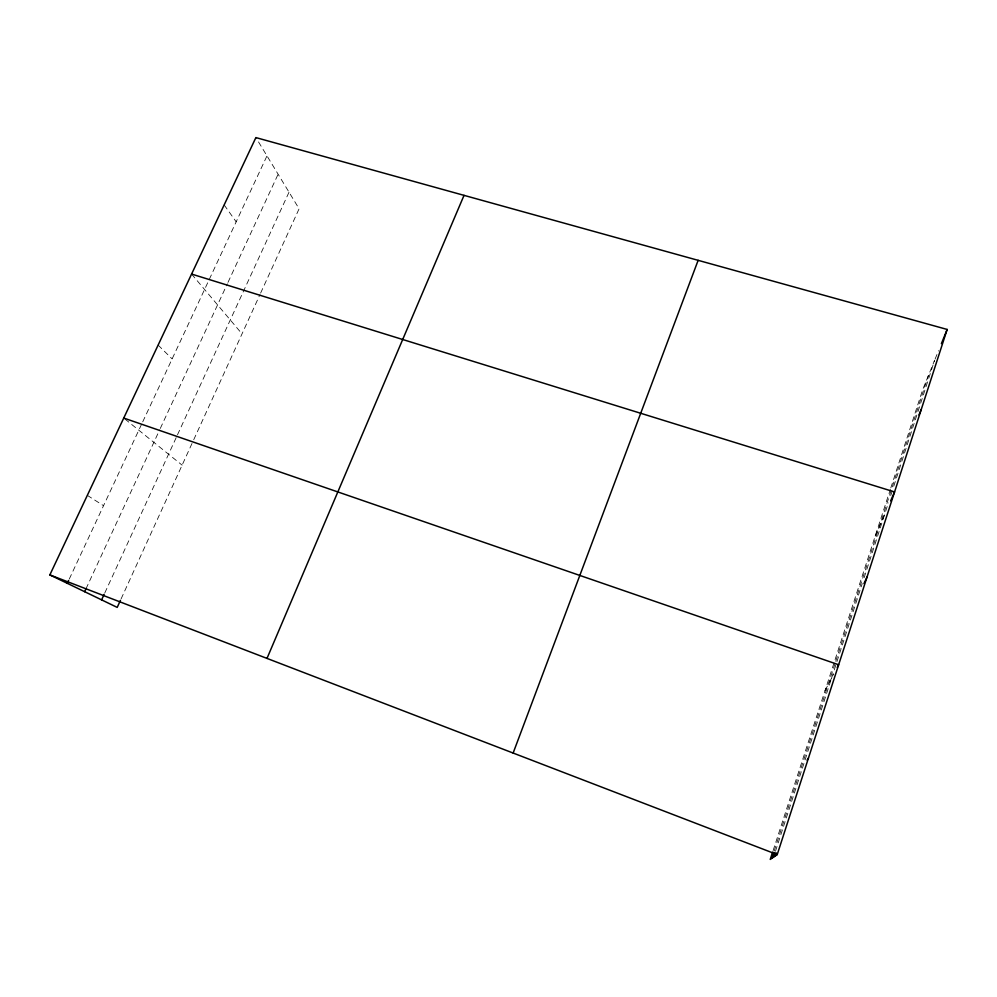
<?xml version="1.0" encoding="UTF-8"?>
<svg xmlns="http://www.w3.org/2000/svg" width="997" height="997" viewBox="0 0 997 997"><rect width="100%" height="100%" fill="white"/><g stroke="black" fill="none" stroke-linecap="round" stroke-linejoin="round"><path stroke-width="0.75" stroke-dasharray="4.99 3.74" d="M773.111 850.566L890.333 489.365M890.807 487.907L922.748 389.453L934.513 360.528L892.664 489.677M774.22 850.977L835.274 662.731M835.748 661.26L928.381 375.607M775.492 851.251L831.087 679.667M831.56 678.209L862.231 583.581M864.125 577.724L888.352 502.962M890.745 495.584L892.178 491.16M935.086 359.119L938.526 350.67M875.216 535.937L884.526 514.764M121.086 598.923L193.082 441.123M193.73 439.714L259.993 294.489M260.628 293.081L299.1 208.784L255.88 137.586M104.81 592.916L176.855 436.188M177.491 434.804L289.018 192.184M85.941 588.891L159.67 429.819M160.305 428.423L227.353 283.771M228.001 282.363L278.113 174.213M69.254 579.083L142.073 423.214M142.733 421.818L266.984 155.881M825.005 690.647L833.679 674.184M87.325 495.359L103.538 505.691M124.899 418.989L182.115 465.163M158.124 345.087L172.12 358.908M191.574 274.063L242.022 333.87M224.151 204.921L236.177 221.82"/><path stroke-width="1.5" d="M772.638 852.036L770.245 859.414L777.224 854.591L947.15 329.446L255.88 137.586L49.85 574.908L117.21 607.397L120.438 600.344M771.84 858.317L773.747 852.435M773.585 857.108L775.018 852.709M775.392 855.862L776.339 852.933M513.131 753.047L698.137 260.329M941.392 343.616L947.15 329.446M918.972 414.902L921.253 409.48M266.997 658.406L464.029 195.362M890.645 500.855L894.571 491.957L191.574 274.063M101.607 599.87L104.162 594.299M84.645 591.695L85.941 588.891M67.273 583.307L68.594 580.491M863.963 583.557L867.041 577.001M837.231 667.454L838.651 664.75L123.74 418.055M807.084 760.15L808.442 758.094M49.85 574.908L777.224 854.591"/></g></svg>
